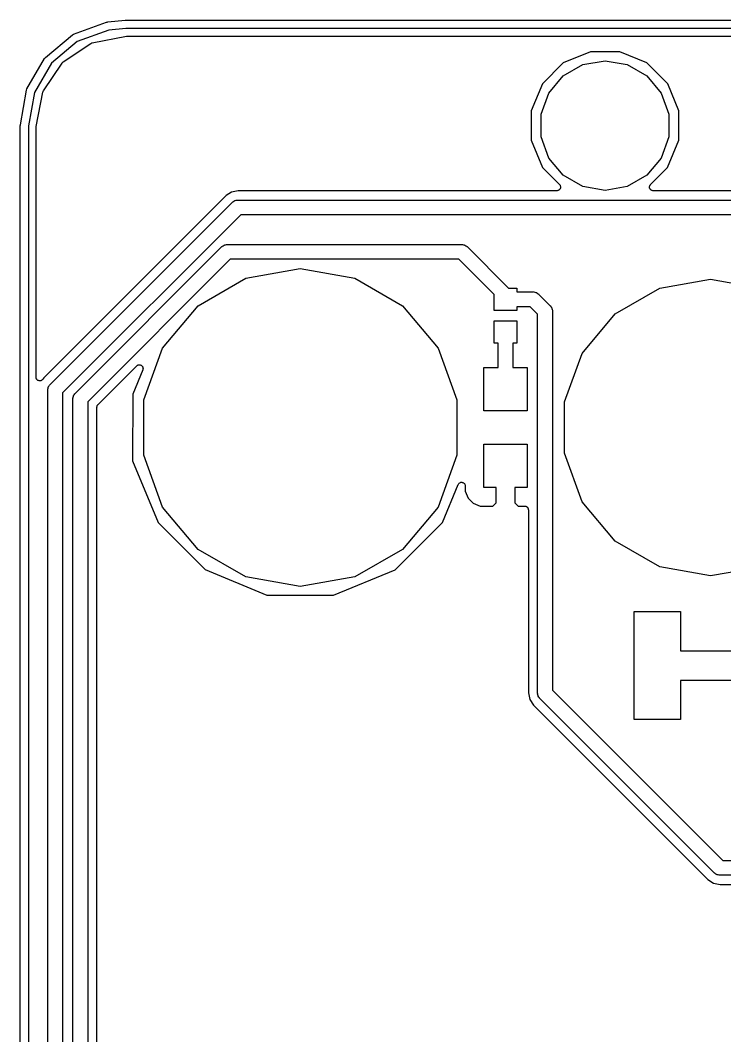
# Model space of a CAD drawing. Extents: x 51 to 137, y -158 to -25.
# Drawn here: x 50.69 to 70.05, y -53.22 to -25.29 of the extents above; entities that cross this region are included whole.
import ezdxf

# ---------------------------------------------------------------- set-up
doc = ezdxf.new("R2010")
doc.units = 0
doc.header["$MEASUREMENT"] = 0
doc.layers.add('BLACK', color=7, linetype='CONTINUOUS')

msp = doc.modelspace()

# ---------------------------------------------------------------- linework, layer by layer
at = {"layer": 'Black'}
for p, q in [((52.1516, -25.6652), (53.0592, -25.3348)), ((53.0592, -25.3348), (53.0739, -25.3323)), ((53.0739, -25.3323), (53.0884, -25.3284)), ((53.0884, -25.3284), (53.5713, -25.2861)), ((53.5713, -25.2861), (53.5763, -25.2866)), ((53.5763, -25.2866), (53.5813, -25.2857)), ((53.5813, -25.2857), (133.619, -25.2857)), ((51.3772, -26.306), (52.1172, -25.6851)), ((52.1172, -25.6851), (52.1516, -25.6652)), ((53.1233, -25.5548), (52.2487, -25.8731)), ((53.5863, -25.5143), (53.1233, -25.5548)), ((133.609, -25.5143), (53.5863, -25.5143)), ((52.2487, -25.8731), (51.5396, -26.4681)), ((51.8603, -26.4323), (52.624, -25.922)), ((52.624, -25.922), (52.6261, -25.9211)), ((52.6261, -25.9211), (52.6278, -25.9196)), ((52.6278, -25.9196), (52.6422, -25.914)), ((52.6422, -25.914), (52.6563, -25.9078)), ((52.6563, -25.9078), (52.6586, -25.9077)), ((52.6586, -25.9077), (52.6606, -25.9068)), ((52.6606, -25.9068), (53.6028, -25.7195)), ((53.6028, -25.7195), (53.6127, -25.7192)), ((53.6127, -25.7192), (53.6226, -25.7175)), ((53.6226, -25.7175), (133.578, -25.7175)), ((66.3615, -26.1489), (65.6144, -26.4576)), ((67.1699, -26.1497), (66.3615, -26.1489)), ((67.9164, -26.4597), (67.1699, -26.1497)), ((50.8687, -27.1729), (51.3517, -26.3364)), ((51.5396, -26.4681), (51.0768, -27.2697)), ((51.322, -27.224), (51.8323, -26.4603)), ((51.3517, -26.3364), (51.3772, -26.306)), ((51.8323, -26.4603), (51.8338, -26.4587)), ((51.8338, -26.4587), (51.8348, -26.4567)), ((51.8348, -26.4567), (51.846, -26.446)), ((51.846, -26.446), (51.8567, -26.4348)), ((51.8567, -26.4348), (51.8587, -26.4338)), ((51.8587, -26.4338), (51.8603, -26.4323)), ((65.6144, -26.4576), (65.0423, -27.0288)), ((65.6167, -26.8141), (66.1535, -26.5041)), ((66.1535, -26.5041), (66.7639, -26.3965)), ((66.7639, -26.3965), (67.3743, -26.5041)), ((67.3743, -26.5041), (67.9111, -26.8141)), ((68.4875, -27.0318), (67.9164, -26.4597)), ((65.2182, -27.2889), (65.6167, -26.8141)), ((67.9111, -26.8141), (68.3096, -27.2889)), ((65.0423, -27.0288), (64.7323, -27.7753)), ((68.7963, -27.7789), (68.4875, -27.0318)), ((50.6874, -28.1615), (50.8552, -27.2102)), ((50.8552, -27.2102), (50.8687, -27.1729)), ((50.8552, -27.2102), (50.8552, -27.2102)), ((51.0768, -27.2697), (50.9143, -28.1913)), ((51.1195, -28.2028), (51.3068, -27.2606)), ((51.3068, -27.2606), (51.3077, -27.2586)), ((51.3077, -27.2586), (51.3078, -27.2563)), ((51.3078, -27.2563), (51.314, -27.2422)), ((51.314, -27.2422), (51.3196, -27.2278)), ((51.3196, -27.2278), (51.3211, -27.2261)), ((51.3211, -27.2261), (51.322, -27.224)), ((65.0062, -27.8714), (65.2182, -27.2889)), ((68.3096, -27.2889), (68.5216, -27.8714)), ((64.7323, -27.7753), (64.7315, -28.5837)), ((65.0062, -28.4912), (65.0062, -27.8714)), ((68.5216, -27.8714), (68.5216, -28.4912)), ((68.7955, -28.5873), (68.7963, -27.7789)), ((50.6857, -28.1813), (50.6874, -28.1715)), ((50.6857, -119.921), (50.6857, -28.1813)), ((50.6874, -28.1715), (50.6874, -28.1615)), ((50.9143, -28.1913), (50.9143, -119.916)), ((51.1192, -28.2127), (51.1195, -28.2028)), ((51.1175, -28.2226), (51.1192, -28.2127)), ((51.1175, -35.1019), (51.1175, -28.2226)), ((65.2182, -29.0737), (65.0062, -28.4912)), ((68.5216, -28.4912), (68.3096, -29.0737)), ((64.7315, -28.5837), (65.0402, -29.3308)), ((68.4855, -29.3338), (68.7955, -28.5873)), ((65.6167, -29.5485), (65.2182, -29.0737)), ((68.3096, -29.0737), (67.9111, -29.5485)), ((65.0402, -29.3308), (65.5104, -29.8018)), ((66.1535, -29.8585), (65.6167, -29.5485)), ((67.9111, -29.5485), (67.3743, -29.8585)), ((68.0169, -29.8017), (68.4855, -29.3338)), ((65.5104, -29.8018), (65.518, -29.8127)), ((65.518, -29.8127), (65.5265, -29.8228)), ((65.5265, -29.8228), (65.528, -29.827)), ((65.528, -29.827), (65.5306, -29.8307)), ((65.5306, -29.8307), (65.534, -29.8435)), ((65.534, -29.8435), (65.5386, -29.856)), ((65.5386, -29.856), (65.5386, -29.8605)), ((65.5386, -29.8605), (65.5397, -29.8648)), ((65.5397, -29.8648), (65.5386, -29.878)), ((65.5386, -29.878), (65.5386, -29.8912)), ((66.7639, -29.9661), (66.1535, -29.8585)), ((67.3743, -29.8585), (66.7639, -29.9661)), ((67.9874, -29.8647), (67.9886, -29.8604)), ((67.9886, -29.8779), (67.9874, -29.8647)), ((67.9886, -29.856), (67.9931, -29.8434)), ((67.9886, -29.8604), (67.9886, -29.856)), ((67.9886, -29.8912), (67.9886, -29.8779)), ((67.9931, -29.8434), (67.9966, -29.8306)), ((67.9966, -29.8306), (67.9991, -29.827)), ((67.9991, -29.827), (68.0007, -29.8228)), ((68.0007, -29.8228), (68.0092, -29.8126)), ((68.0092, -29.8126), (68.0169, -29.8017)), ((56.3328, -30.1162), (51.3296, -35.1194)), ((56.3492, -30.1052), (56.3328, -30.1162)), ((56.489, -30.0118), (56.3492, -30.1052)), ((56.6732, -29.9752), (56.489, -30.0118)), ((65.4385, -29.9752), (56.6732, -29.9752)), ((65.4515, -29.9729), (65.4385, -29.9752)), ((65.4647, -29.9718), (65.4515, -29.9729)), ((65.4688, -29.9699), (65.4647, -29.9718)), ((65.4733, -29.9691), (65.4688, -29.9699)), ((65.4847, -29.9625), (65.4733, -29.9691)), ((65.4967, -29.9569), (65.4847, -29.9625)), ((65.4999, -29.9537), (65.4967, -29.9569)), ((65.5038, -29.9514), (65.4999, -29.9537)), ((65.5123, -29.9413), (65.5038, -29.9514)), ((65.5217, -29.9319), (65.5123, -29.9413)), ((65.5236, -29.9279), (65.5217, -29.9319)), ((65.5265, -29.9244), (65.5236, -29.9279)), ((65.531, -29.912), (65.5265, -29.9244)), ((65.5366, -29.9), (65.531, -29.912)), ((65.537, -29.8955), (65.5366, -29.9)), ((65.5386, -29.8912), (65.537, -29.8955)), ((67.9901, -29.8954), (67.9886, -29.8912)), ((67.9905, -29.8998), (67.9901, -29.8954)), ((67.9961, -29.9119), (67.9905, -29.8998)), ((68.0007, -29.9244), (67.9961, -29.9119)), ((68.0035, -29.9278), (68.0007, -29.9244)), ((68.0054, -29.9318), (68.0035, -29.9278)), ((68.0148, -29.9412), (68.0054, -29.9318)), ((68.0233, -29.9514), (68.0148, -29.9412)), ((68.0272, -29.9536), (68.0233, -29.9514)), ((68.0303, -29.9568), (68.0272, -29.9536)), ((68.0424, -29.9624), (68.0303, -29.9568)), ((68.0539, -29.9691), (68.0424, -29.9624)), ((68.0583, -29.9698), (68.0539, -29.9691)), ((68.0623, -29.9717), (68.0583, -29.9698)), ((68.0755, -29.9729), (68.0623, -29.9717)), ((68.0886, -29.9752), (68.0755, -29.9729)), ((70.5855, -29.9752), (68.0886, -29.9752)), ((51.5021, -35.3061), (56.5195, -30.2887)), ((56.5195, -30.2887), (56.5268, -30.2836)), ((56.5268, -30.2836), (56.5326, -30.2767)), ((56.5326, -30.2767), (56.5556, -30.2635)), ((56.5556, -30.2635), (56.5773, -30.2482)), ((56.5773, -30.2482), (56.586, -30.2459)), ((56.586, -30.2459), (56.5937, -30.2415)), ((56.5937, -30.2415), (56.6199, -30.2368)), ((56.6199, -30.2368), (56.6455, -30.23)), ((56.6455, -30.23), (56.6544, -30.2308)), ((56.6544, -30.2308), (56.6632, -30.2292)), ((56.6632, -30.2292), (70.7328, -30.2292)), ((56.7474, -30.6356), (51.849, -35.534)), ((70.817, -30.6356), (56.7474, -30.6356)), ((52.1927, -35.55), (56.2312, -31.5115)), ((56.2312, -31.5115), (56.2385, -31.5064)), ((56.2385, -31.5064), (56.2443, -31.4995)), ((56.2443, -31.4995), (56.2673, -31.4863)), ((56.2673, -31.4863), (56.289, -31.471)), ((56.289, -31.471), (56.2977, -31.4687)), ((56.2977, -31.4687), (56.3054, -31.4643)), ((56.3054, -31.4643), (56.3316, -31.4596)), ((56.3316, -31.4596), (56.3572, -31.4528)), ((56.3572, -31.4528), (56.3661, -31.4536)), ((56.3661, -31.4536), (56.3749, -31.452)), ((56.3749, -31.452), (62.8259, -31.452)), ((62.8259, -31.452), (62.8347, -31.4536)), ((62.8347, -31.4536), (62.8436, -31.4528)), ((62.8436, -31.4528), (62.8692, -31.4596)), ((62.8692, -31.4596), (62.8954, -31.4643)), ((62.8954, -31.4643), (62.9031, -31.4687)), ((62.9031, -31.4687), (62.9118, -31.471)), ((62.9118, -31.471), (62.9335, -31.4863)), ((62.9335, -31.4863), (62.9565, -31.4995)), ((62.9565, -31.4995), (62.9623, -31.5064)), ((62.9623, -31.5064), (62.9696, -31.5115)), ((62.9696, -31.5115), (64.1098, -32.6517)), ((56.4591, -31.8584), (52.5396, -35.7779)), ((62.7417, -31.8584), (56.4591, -31.8584)), ((56.8888, -32.3806), (58.3844, -32.1169)), ((58.3844, -32.1169), (59.88, -32.3806)), ((63.7159, -32.8326), (62.7417, -31.8584)), ((55.5737, -33.1399), (56.8888, -32.3806)), ((59.88, -32.3806), (61.1951, -33.1399)), ((64.1098, -32.6517), (64.3357, -32.6517)), ((64.3357, -32.6517), (64.3357, -32.7584)), ((67.0448, -33.3645), (68.2718, -32.6561)), ((68.2718, -32.6561), (69.6671, -32.4101)), ((69.6671, -32.4101), (71.0624, -32.6561)), ((63.7159, -33.2715), (63.7159, -32.8326)), ((64.3357, -32.7584), (64.7932, -32.7584)), ((64.7932, -32.7584), (64.802, -32.76)), ((64.802, -32.76), (64.8109, -32.7592)), ((64.8109, -32.7592), (64.8365, -32.766)), ((64.8365, -32.766), (64.8627, -32.7707)), ((64.8627, -32.7707), (64.8704, -32.7751)), ((64.8704, -32.7751), (64.8791, -32.7774)), ((64.8791, -32.7774), (64.9008, -32.7927)), ((64.9008, -32.7927), (64.9238, -32.8059)), ((64.9238, -32.8059), (64.9296, -32.8128)), ((64.9296, -32.8128), (64.9369, -32.8179)), ((64.9369, -32.8179), (65.2566, -33.1376)), ((54.5975, -34.3032), (55.5737, -33.1399)), ((61.1951, -33.1399), (62.1713, -34.3032)), ((64.709, -33.1648), (64.3357, -33.1648)), ((64.3357, -33.1648), (64.3357, -33.2715)), ((64.9097, -33.3655), (64.709, -33.1648)), ((65.2566, -33.1376), (65.2617, -33.1449)), ((65.2617, -33.1449), (65.2686, -33.1507)), ((65.2686, -33.1507), (65.2818, -33.1737)), ((65.2818, -33.1737), (65.2971, -33.1954)), ((65.2971, -33.1954), (65.2994, -33.2041)), ((65.2994, -33.2041), (65.3038, -33.2118)), ((65.3038, -33.2118), (65.3085, -33.238)), ((65.3085, -33.238), (65.3153, -33.2636)), ((64.3357, -33.2715), (63.7159, -33.2715)), ((64.9097, -43.7958), (64.9097, -33.3655)), ((65.3153, -33.2636), (65.3145, -33.2725)), ((65.3145, -33.2725), (65.3161, -33.2813)), ((65.3161, -33.2813), (65.3161, -43.7116)), ((66.1341, -34.4498), (67.0448, -33.3645)), ((63.7159, -34.1707), (63.7159, -33.5509)), ((63.7159, -33.5509), (64.3357, -33.5509)), ((64.3357, -33.5509), (64.3357, -34.1707)), ((54.0781, -35.7303), (54.5975, -34.3032)), ((62.1713, -34.3032), (62.6907, -35.7303)), ((63.8226, -34.1707), (63.7159, -34.1707)), ((63.8226, -34.8386), (63.8226, -34.1707)), ((64.3357, -34.1707), (64.229, -34.1707)), ((64.229, -34.1707), (64.229, -34.8386)), ((65.6496, -35.7812), (66.1341, -34.4498)), ((52.8234, -35.8533), (53.8867, -34.7899)), ((54.0524, -34.9008), (53.7751, -35.5686)), ((53.8867, -34.7899), (53.8994, -34.7811)), ((53.8994, -34.7811), (53.9117, -34.7716)), ((53.9117, -34.7716), (53.9138, -34.771)), ((53.9138, -34.771), (53.9156, -34.7697)), ((53.9156, -34.7697), (53.9306, -34.7657)), ((53.9306, -34.7657), (53.9454, -34.761)), ((53.9454, -34.761), (53.9476, -34.7611)), ((53.9476, -34.7611), (53.9497, -34.7606)), ((53.9497, -34.7606), (53.9652, -34.7619)), ((53.9652, -34.7619), (53.9806, -34.7626)), ((53.9806, -34.7626), (53.9827, -34.7635)), ((53.9827, -34.7635), (53.9849, -34.7637)), ((53.9849, -34.7637), (53.9989, -34.7702)), ((53.9989, -34.7702), (54.0132, -34.7762)), ((54.0132, -34.7762), (54.0149, -34.7776)), ((54.0149, -34.7776), (54.0168, -34.7786)), ((54.0168, -34.7786), (54.0278, -34.7895)), ((54.0278, -34.7895), (54.0392, -34.8)), ((54.0392, -34.8), (54.0402, -34.802)), ((54.0402, -34.802), (54.0418, -34.8035)), ((54.0418, -34.8035), (54.0483, -34.8176)), ((54.0483, -34.8176), (54.0555, -34.8313)), ((54.0558, -34.8856), (54.0524, -34.9008)), ((54.0555, -34.8313), (54.0558, -34.8335)), ((54.0558, -34.8335), (54.0567, -34.8355)), ((54.0598, -34.8706), (54.0558, -34.8856)), ((54.0567, -34.8355), (54.0581, -34.8509)), ((54.0581, -34.8509), (54.0601, -34.8663)), ((54.0601, -34.8663), (54.0596, -34.8685)), ((54.0596, -34.8685), (54.0598, -34.8706)), ((63.4289, -36.0324), (63.4289, -34.8386)), ((63.4289, -34.8386), (63.8226, -34.8386)), ((64.229, -34.8386), (64.6227, -34.8386)), ((64.6227, -34.8386), (64.6227, -36.0324)), ((51.1185, -35.1074), (51.1175, -35.1019)), ((51.1181, -35.113), (51.1185, -35.1074)), ((51.1215, -35.1247), (51.1181, -35.113)), ((51.1236, -35.1367), (51.1215, -35.1247)), ((51.1264, -35.1415), (51.1236, -35.1367)), ((51.128, -35.1469), (51.1264, -35.1415)), ((51.1352, -35.1567), (51.128, -35.1469)), ((51.1413, -35.1672), (51.1352, -35.1567)), ((51.1455, -35.1708), (51.1413, -35.1672)), ((51.1488, -35.1753), (51.1455, -35.1708)), ((51.159, -35.1821), (51.1488, -35.1753)), ((51.1683, -35.1899), (51.159, -35.1821)), ((51.1735, -35.1918), (51.1683, -35.1899)), ((51.1782, -35.1949), (51.1735, -35.1918)), ((51.19, -35.1978), (51.1782, -35.1949)), ((51.2585, -35.1941), (51.2475, -35.1995)), ((51.2699, -35.1899), (51.2585, -35.1941)), ((51.2742, -35.1863), (51.2699, -35.1899)), ((51.2792, -35.1838), (51.2742, -35.1863)), ((51.2876, -35.175), (51.2792, -35.1838)), ((51.2969, -35.1672), (51.2876, -35.175)), ((51.2997, -35.1624), (51.2969, -35.1672)), ((51.3036, -35.1584), (51.2997, -35.1624)), ((51.3296, -35.1194), (51.3036, -35.1584)), ((51.2015, -35.202), (51.19, -35.1978)), ((51.207, -35.202), (51.2015, -35.202)), ((51.2125, -35.2033), (51.207, -35.202)), ((51.2246, -35.202), (51.2125, -35.2033)), ((51.2367, -35.202), (51.2246, -35.202)), ((51.242, -35.2001), (51.2367, -35.202)), ((51.2475, -35.1995), (51.242, -35.2001)), ((51.4426, -35.4498), (51.4442, -35.441)), ((51.4426, -98.4944), (51.4426, -35.4498)), ((51.4434, -35.4321), (51.4502, -35.4065)), ((51.4442, -35.441), (51.4434, -35.4321)), ((51.4502, -35.4065), (51.4549, -35.3803)), ((51.4549, -35.3803), (51.4593, -35.3726)), ((51.4593, -35.3726), (51.4616, -35.3639)), ((51.4616, -35.3639), (51.4769, -35.3422)), ((51.4769, -35.3422), (51.4901, -35.3192)), ((51.4901, -35.3192), (51.497, -35.3134)), ((51.497, -35.3134), (51.5021, -35.3061)), ((51.849, -35.534), (51.849, -98.4102)), ((52.1332, -35.6937), (52.1348, -35.6849)), ((52.1332, -98.1812), (52.1332, -35.6937)), ((52.134, -35.676), (52.1408, -35.6504)), ((52.1348, -35.6849), (52.134, -35.676)), ((52.1408, -35.6504), (52.1455, -35.6242)), ((52.1455, -35.6242), (52.1499, -35.6165)), ((52.1499, -35.6165), (52.1522, -35.6078)), ((52.1522, -35.6078), (52.1675, -35.5861)), ((52.1675, -35.5861), (52.1807, -35.5631)), ((52.1807, -35.5631), (52.1876, -35.5573)), ((52.1876, -35.5573), (52.1927, -35.55)), ((53.7751, -35.5686), (53.7735, -37.4026)), ((54.0781, -37.2489), (54.0781, -35.7303)), ((62.6907, -35.7303), (62.6907, -37.2489)), ((52.5396, -35.7779), (52.5396, -97.978)), ((52.7936, -35.9252), (52.7944, -35.9208)), ((52.7936, -84.6106), (52.7936, -35.9252)), ((52.794, -35.9163), (52.7974, -35.9035)), ((52.7944, -35.9208), (52.794, -35.9163)), ((52.7974, -35.9035), (52.7997, -35.8904)), ((52.7997, -35.8904), (52.802, -35.8865)), ((52.802, -35.8865), (52.8031, -35.8822)), ((52.8031, -35.8822), (52.8107, -35.8713)), ((52.8107, -35.8713), (52.8174, -35.8599)), ((52.8174, -35.8599), (52.8208, -35.857)), ((52.8208, -35.857), (52.8234, -35.8533)), ((64.6227, -36.0324), (63.4289, -36.0324)), ((65.6496, -37.198), (65.6496, -35.7812)), ((63.4289, -38.1406), (63.4289, -36.9468)), ((63.4289, -36.9468), (64.6227, -36.9468)), ((64.6227, -36.9468), (64.6227, -38.1406)), ((53.7735, -37.4026), (54.4739, -39.0976)), ((54.5975, -38.676), (54.0781, -37.2489)), ((62.6907, -37.2489), (62.1713, -38.676)), ((66.1341, -38.5294), (65.6496, -37.198)), ((62.2904, -39.1044), (62.7255, -38.0566)), ((62.7255, -38.0566), (62.7338, -38.0436)), ((62.7338, -38.0436), (62.7415, -38.0303)), ((62.7415, -38.0303), (62.7432, -38.0288)), ((62.7432, -38.0288), (62.7445, -38.0269)), ((62.7445, -38.0269), (62.7567, -38.0175)), ((62.7567, -38.0175), (62.7685, -38.0076)), ((62.7685, -38.0076), (62.7706, -38.0068)), ((62.7706, -38.0068), (62.7725, -38.0054)), ((62.7725, -38.0054), (62.7872, -38.0008)), ((62.7872, -38.0008), (62.8017, -37.9955)), ((62.8017, -37.9955), (62.8039, -37.9955)), ((62.8039, -37.9955), (62.8061, -37.9948)), ((62.8061, -37.9948), (62.8215, -37.9955)), ((62.8215, -37.9955), (62.8369, -37.9955)), ((62.8369, -37.9955), (62.8391, -37.9963)), ((62.8391, -37.9963), (62.8414, -37.9964)), ((62.8414, -37.9964), (62.8556, -38.0023)), ((62.8556, -38.0023), (62.8701, -38.0076)), ((62.8701, -38.0076), (62.8719, -38.009)), ((62.8719, -38.009), (62.874, -38.0099)), ((62.874, -38.0099), (62.8853, -38.0204)), ((62.8853, -38.0204), (62.8971, -38.0303)), ((62.8971, -38.0303), (62.8983, -38.0322)), ((62.8983, -38.0322), (62.9, -38.0338)), ((62.9, -38.0338), (62.9071, -38.0475)), ((62.9071, -38.0475), (62.9148, -38.0608)), ((62.9148, -38.0608), (62.9152, -38.0631)), ((62.9152, -38.0631), (62.9162, -38.0651)), ((62.9162, -38.0651), (62.9182, -38.0804)), ((62.9182, -38.0804), (62.9209, -38.0956)), ((62.9209, -38.0956), (62.9209, -38.2416)), ((62.9209, -38.2416), (62.9982, -38.4284)), ((63.7718, -38.1406), (63.4289, -38.1406)), ((63.7718, -38.5557), (63.7718, -38.1406)), ((64.6227, -38.1406), (64.2798, -38.1406)), ((64.2798, -38.1406), (64.2798, -38.5557)), ((62.9982, -38.4284), (63.1411, -38.5713)), ((67.0448, -39.6147), (66.1341, -38.5294)), ((55.5737, -39.8393), (54.5975, -38.676)), ((62.1713, -38.676), (61.1951, -39.8393)), ((63.1411, -38.5713), (63.3279, -38.6486)), ((63.3279, -38.6486), (63.6789, -38.6486)), ((63.6789, -38.6486), (63.7718, -38.5557)), ((64.2798, -38.5557), (64.3727, -38.6486)), ((64.3727, -38.6486), (64.5541, -38.6486)), ((64.5541, -38.6486), (64.5629, -38.6501)), ((64.5629, -38.6501), (64.5717, -38.6501)), ((64.5717, -38.6501), (64.5801, -38.6532)), ((64.5801, -38.6532), (64.5888, -38.6547)), ((64.5888, -38.6547), (64.5965, -38.6592)), ((64.5965, -38.6592), (64.6049, -38.6622)), ((64.6049, -38.6622), (64.6117, -38.6679)), ((64.6117, -38.6679), (64.6194, -38.6724)), ((64.6194, -38.6724), (64.6251, -38.6792)), ((64.6251, -38.6792), (64.6319, -38.6849)), ((64.6319, -38.6849), (64.6364, -38.6926)), ((64.6364, -38.6926), (64.6421, -38.6994)), ((64.6421, -38.6994), (64.6451, -38.7078)), ((64.6451, -38.7078), (64.6496, -38.7155)), ((64.6496, -38.7155), (64.6511, -38.7242)), ((64.6511, -38.7242), (64.6542, -38.7326)), ((64.6542, -38.7326), (64.6542, -38.7414)), ((64.6542, -38.7414), (64.6557, -38.7502)), ((64.6557, -38.7502), (64.6557, -43.7858)), ((54.4739, -39.0976), (55.7696, -40.3956)), ((60.9924, -40.4001), (62.2904, -39.1044)), ((68.2718, -40.3231), (67.0448, -39.6147)), ((56.8888, -40.5986), (55.5737, -39.8393)), ((61.1951, -39.8393), (59.88, -40.5986)), ((55.7696, -40.3956), (57.4634, -41.0989)), ((59.2974, -41.1005), (60.9924, -40.4001)), ((69.6671, -40.5691), (68.2718, -40.3231)), ((71.0624, -40.3231), (69.6671, -40.5691)), ((58.3844, -40.8623), (56.8888, -40.5986)), ((59.88, -40.5986), (58.3844, -40.8623)), ((57.4634, -41.0989), (59.2974, -41.1005)), ((67.564, -44.5237), (67.564, -41.5519)), ((67.564, -41.5519), (68.834, -41.5519)), ((68.834, -41.5519), (68.834, -42.6314)), ((68.834, -42.6314), (78.4171, -42.6314)), ((78.5854, -43.4442), (68.834, -43.4442)), ((68.834, -43.4442), (68.834, -44.5237)), ((64.6557, -43.7858), (64.6923, -43.97)), ((64.9113, -43.8046), (64.9097, -43.7958)), ((64.9105, -43.8135), (64.9113, -43.8046)), ((64.9173, -43.8391), (64.9105, -43.8135)), ((64.922, -43.8653), (64.9173, -43.8391)), ((65.3161, -43.7116), (70.0028, -48.3983)), ((64.6923, -43.97), (64.7967, -44.1262)), ((64.7967, -44.1262), (69.5882, -48.9177)), ((64.9264, -43.873), (64.922, -43.8653)), ((64.9287, -43.8817), (64.9264, -43.873)), ((64.944, -43.9034), (64.9287, -43.8817)), ((64.9572, -43.9264), (64.944, -43.9034)), ((64.9641, -43.9322), (64.9572, -43.9264)), ((64.9692, -43.9395), (64.9641, -43.9322)), ((69.7749, -48.7452), (64.9692, -43.9395)), ((68.834, -44.5237), (67.564, -44.5237)), ((70.0028, -48.3983), (82.0199, -48.3983)), ((69.7822, -48.7503), (69.7749, -48.7452)), ((69.788, -48.7572), (69.7822, -48.7503)), ((69.811, -48.7704), (69.788, -48.7572)), ((69.8327, -48.7857), (69.811, -48.7704)), ((69.8414, -48.788), (69.8327, -48.7857)), ((69.8491, -48.7924), (69.8414, -48.788)), ((69.8753, -48.7971), (69.8491, -48.7924)), ((69.9009, -48.8039), (69.8753, -48.7971)), ((69.9098, -48.8031), (69.9009, -48.8039)), ((69.9186, -48.8047), (69.9098, -48.8031)), ((82.1041, -48.8047), (69.9186, -48.8047)), ((69.5882, -48.9177), (69.7444, -49.0221)), ((69.7444, -49.0221), (69.9286, -49.0587)), ((69.9286, -49.0587), (82.0941, -49.0587))]:
    msp.add_line(p, q, dxfattribs=at)

doc.saveas('drawing.dxf')
